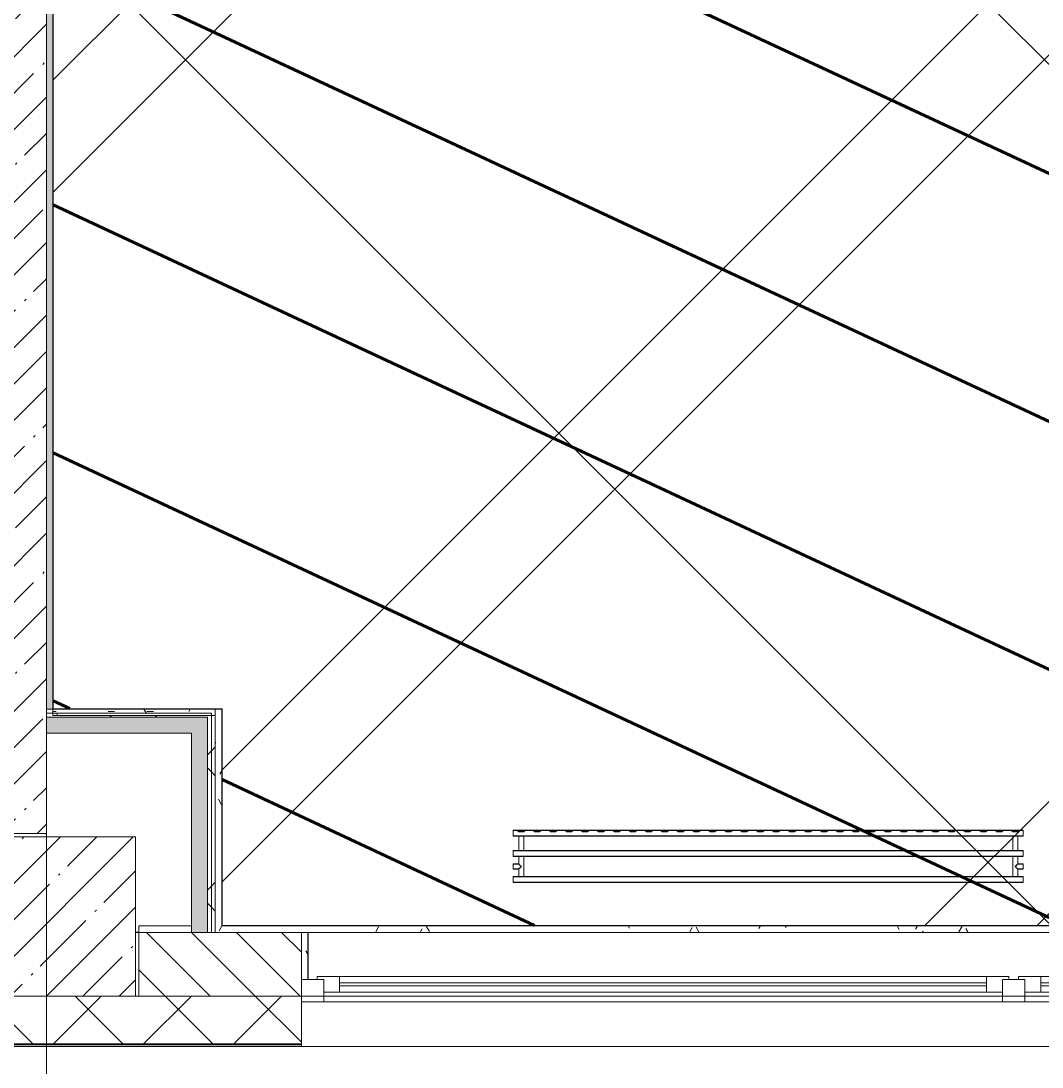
# Model space of a CAD drawing. Header units: millimetres. Extents: x -164500 to 426394, y -23753 to 102118.
# Drawn here: x 187452 to 190656, y -324 to 2958 of the extents above; entities that cross this region are included whole.
import ezdxf

# ---------------------------------------------------------------- set-up
doc = ezdxf.new("R2010")
doc.units = ezdxf.units.MM
for name, color, linetype, lineweight in [('0) шлифовка', 5, 'Continuous', 60), ('5.3) Л-7 Линолеум 4 вып', 230, 'Continuous', 30), ('A-FLOR', 7, 'Continuous', 9), ('A-GLAZ', 7, 'Continuous', 9), ('A-GLAZ-1', 7, 'Continuous', 5), ('A-WALL', 7, 'Continuous', 5), ('I-WALL', 7, 'Continuous', 5), ('S-COLS', 7, 'Continuous', 9), ('S-COLS-1', 7, 'Continuous', 5), ('Оси', 7, 'Continuous', 9)]:
    doc.layers.add(name, color=color, linetype=linetype, lineweight=lineweight)
for name, color, linetype in [('2) защита вин плитк', 6, 'Continuous'), ('3.1) Наливной пол', 3, 'Continuous'), ('3.2.3) Нал-ой пол 4 вып', 3, 'Continuous')]:
    doc.layers.add(name, color=color, linetype=linetype)
for name, color, linetype, lineweight, true_color in [('A-WALL-1', 9, 'Continuous', 5, 0x808080), ('A-WALL-FNSH-1', 9, 'Continuous', 5, 0x808080), ('M-EQPM-1', 7, 'Continuous', 9, 0xb2b2b2)]:
    doc.layers.add(name, color=color, linetype=linetype, lineweight=lineweight, true_color=true_color)
pattern_1 = [(0, (148772.123, -0.94), (243.84, 60.96), [20.117, -162.763, 20.117, -162.763, -975.36]), (0, (148772.123, -0.94), (243.84, 60.96), [-365.76, 20.117, -345.643, 20.117, -162.763, -426.72]), (0, (148772.123, -0.94), (243.84, 60.96), [-914.4, 20.117, -101.803, 20.117, -284.683]), (120, (148863.563, 29.54), (-174.71291, 180.691634), [20.117, -162.763, 20.117, -162.763, -975.36]), (120, (148863.563, 29.54), (-174.71291, 180.691634), [-365.76, 20.117, -345.643, 20.117, -162.763, -426.72]), (120, (148863.563, 29.54), (-174.71291, 180.691634), [-914.4, 20.117, -101.803, 20.117, -284.683]), (240, (148894.043, 151.46), (-69.12709, -241.651634), [20.117, -162.763, 20.117, -162.763, -975.36]), (240, (148894.043, 151.46), (-69.12709, -241.651634), [-365.76, 20.117, -345.643, 20.117, -162.763, -426.72]), (240, (148894.043, 151.46), (-69.12709, -241.651634), [-914.4, 20.117, -101.803, 20.117, -284.683])]
pattern_2 = [(45, (148772.12, -0.94), (-212.132, 212.132), []), (135, (148772.12, -0.94), (-212.132, -212.132), [])]
pattern_3 = [(45, (148903.1, 14959), (-1347.04, 1347.04), [])]

# ---------------------------------------------------------------- blocks, each defined once
blk = doc.blocks.new('radiator_prado_classic_z_tip_30_po exemplyaru - Classic Z Тип 30-500-V458-Объем проектирования 2 этажа')
at = {"layer": 'M-EQPM-1'}
for p, q in [((0, 228), (0, 210)), ((1600, 228), (0, 228)), ((0, 210), (0, 228)), ((0, 228), (12.5, 228)), ((0, 210), (1600, 210)), ((17.8, 210), (0, 210)), ((12.5, 228), (37.5, 228)), ((37.5, 228), (12.5, 228)), ((12.5, 228), (37.5, 228)), ((12.5, 228), (17.5, 223)), ((12.5, 228), (17.5, 223)), ((32.5, 223), (17.5, 223)), ((17.5, 223), (32.5, 223)), ((17.5, 210), (17.5, 164)), ((17.5, 210), (17.5, 164)), ((17.8, 210), (17.5, 210)), ((17.5, 210), (17.8, 210)), ((17.8, 210), (17.5, 210)), ((17.5, 210), (26.9, 210)), ((18.5, 210), (17.8, 210)), ((17.8, 210), (32.2, 210)), ((32.2, 210), (17.8, 210)), ((19.7, 210), (18.5, 210)), ((21.2, 210), (19.7, 210)), ((23.1, 210), (21.2, 210)), ((25, 210), (23.1, 210)), ((26.9, 210), (25, 210)), ((28.7, 210), (26.9, 210)), ((26.9, 210), (32.5, 210)), ((30.3, 210), (28.7, 210)), ((31.5, 210), (30.3, 210)), ((32.2, 210), (31.5, 210)), ((32.5, 210), (32.2, 210)), ((32.2, 210), (32.5, 210)), ((32.5, 210), (32.2, 210)), ((1567.8, 210), (32.2, 210)), ((32.5, 223), (37.5, 228)), ((37.5, 228), (32.5, 223)), ((32.5, 164), (32.5, 210)), ((32.5, 164), (32.5, 210)), ((37.5, 228), (62.5, 228)), ((62.5, 228), (87.5, 228)), ((87.5, 228), (62.5, 228)), ((62.5, 228), (87.5, 228)), ((62.5, 228), (67.5, 223)), ((62.5, 228), (67.5, 223)), ((82.5, 223), (67.5, 223)), ((67.5, 223), (82.5, 223)), ((82.5, 223), (87.5, 228)), ((87.5, 228), (82.5, 223)), ((87.5, 228), (112.5, 228)), ((112.5, 228), (137.5, 228)), ((137.5, 228), (112.5, 228)), ((112.5, 228), (137.5, 228)), ((112.5, 228), (117.5, 223)), ((112.5, 228), (117.5, 223)), ((132.5, 223), (117.5, 223)), ((117.5, 223), (132.5, 223)), ((132.5, 223), (137.5, 228)), ((137.5, 228), (132.5, 223)), ((137.5, 228), (162.5, 228)), ((162.5, 228), (187.5, 228)), ((187.5, 228), (162.5, 228)), ((162.5, 228), (187.5, 228)), ((162.5, 228), (167.5, 223)), ((162.5, 228), (167.5, 223)), ((182.5, 223), (167.5, 223)), ((167.5, 223), (182.5, 223)), ((182.5, 223), (187.5, 228)), ((187.5, 228), (182.5, 223)), ((187.5, 228), (212.5, 228)), ((212.5, 228), (237.5, 228)), ((237.5, 228), (212.5, 228)), ((212.5, 228), (237.5, 228)), ((212.5, 228), (217.5, 223)), ((212.5, 228), (217.5, 223)), ((232.5, 223), (217.5, 223)), ((217.5, 223), (232.5, 223)), ((232.5, 223), (237.5, 228)), ((237.5, 228), (232.5, 223)), ((237.5, 228), (262.5, 228)), ((262.5, 228), (287.5, 228)), ((287.5, 228), (262.5, 228)), ((262.5, 228), (287.5, 228)), ((262.5, 228), (267.5, 223)), ((262.5, 228), (267.5, 223)), ((282.5, 223), (267.5, 223)), ((267.5, 223), (282.5, 223)), ((282.5, 223), (287.5, 228)), ((287.5, 228), (282.5, 223)), ((287.5, 228), (312.5, 228)), ((312.5, 228), (337.5, 228)), ((337.5, 228), (312.5, 228)), ((312.5, 228), (337.5, 228)), ((312.5, 228), (317.5, 223)), ((312.5, 228), (317.5, 223)), ((332.5, 223), (317.5, 223)), ((317.5, 223), (332.5, 223)), ((332.5, 223), (337.5, 228)), ((337.5, 228), (332.5, 223)), ((337.5, 228), (360.2, 228)), ((362.5, 228), (387.5, 228)), ((387.5, 228), (362.5, 228)), ((362.5, 228), (387.5, 228)), ((362.5, 228), (367.5, 223)), ((362.5, 228), (367.5, 223)), ((382.5, 223), (367.5, 223)), ((367.5, 223), (382.5, 223)), ((382.5, 223), (387.5, 228)), ((387.5, 228), (382.5, 223)), ((387.5, 228), (412.5, 228)), ((412.5, 228), (437.5, 228)), ((437.5, 228), (412.5, 228)), ((412.5, 228), (437.5, 228)), ((412.5, 228), (417.5, 223)), ((412.5, 228), (417.5, 223)), ((432.5, 223), (417.5, 223)), ((417.5, 223), (432.5, 223)), ((432.5, 223), (437.5, 228)), ((437.5, 228), (432.5, 223)), ((437.5, 228), (462.5, 228)), ((462.5, 228), (487.5, 228)), ((487.5, 228), (462.5, 228)), ((462.5, 228), (487.5, 228)), ((462.5, 228), (467.5, 223)), ((462.5, 228), (467.5, 223)), ((482.5, 223), (467.5, 223)), ((467.5, 223), (482.5, 223)), ((482.5, 223), (487.5, 228)), ((487.5, 228), (482.5, 223)), ((487.5, 228), (512.5, 228)), ((512.5, 228), (537.5, 228)), ((537.5, 228), (512.5, 228)), ((512.5, 228), (537.5, 228)), ((512.5, 228), (517.5, 223)), ((512.5, 228), (517.5, 223)), ((532.5, 223), (517.5, 223)), ((517.5, 223), (532.5, 223)), ((532.5, 223), (537.5, 228)), ((537.5, 228), (532.5, 223)), ((537.5, 228), (562.5, 228)), ((562.5, 228), (587.5, 228)), ((587.5, 228), (562.5, 228)), ((562.5, 228), (587.5, 228)), ((562.5, 228), (567.5, 223)), ((562.5, 228), (567.5, 223)), ((582.5, 223), (567.5, 223)), ((567.5, 223), (582.5, 223)), ((582.5, 223), (587.5, 228)), ((587.5, 228), (582.5, 223)), ((587.5, 228), (612.5, 228)), ((612.5, 228), (637.5, 228)), ((637.5, 228), (612.5, 228)), ((612.5, 228), (637.5, 228)), ((612.5, 228), (617.5, 223)), ((612.5, 228), (617.5, 223)), ((632.5, 223), (617.5, 223)), ((617.5, 223), (632.5, 223)), ((632.5, 223), (637.5, 228)), ((637.5, 228), (632.5, 223)), ((637.5, 228), (662.5, 228)), ((662.5, 228), (687.5, 228)), ((687.5, 228), (662.5, 228)), ((662.5, 228), (687.5, 228)), ((662.5, 228), (667.5, 223)), ((662.5, 228), (667.5, 223)), ((682.5, 223), (667.5, 223)), ((667.5, 223), (682.5, 223)), ((682.5, 223), (687.5, 228)), ((687.5, 228), (682.5, 223)), ((687.5, 228), (712.5, 228)), ((712.5, 228), (737.5, 228)), ((737.5, 228), (712.5, 228)), ((712.5, 228), (737.5, 228)), ((712.5, 228), (717.5, 223)), ((712.5, 228), (717.5, 223)), ((732.5, 223), (717.5, 223)), ((717.5, 223), (732.5, 223)), ((732.5, 223), (737.5, 228)), ((737.5, 228), (732.5, 223)), ((737.5, 228), (762.5, 228)), ((762.5, 228), (787.5, 228)), ((787.5, 228), (762.5, 228)), ((762.5, 228), (787.5, 228)), ((762.5, 228), (767.5, 223)), ((762.5, 228), (767.5, 223)), ((782.5, 223), (767.5, 223)), ((767.5, 223), (782.5, 223)), ((782.5, 223), (787.5, 228)), ((787.5, 228), (782.5, 223)), ((787.5, 228), (812.5, 228)), ((812.5, 228), (837.5, 228)), ((837.5, 228), (812.5, 228)), ((812.5, 228), (837.5, 228)), ((812.5, 228), (817.5, 223)), ((812.5, 228), (817.5, 223)), ((832.5, 223), (817.5, 223)), ((817.5, 223), (832.5, 223)), ((832.5, 223), (837.5, 228)), ((837.5, 228), (832.5, 223)), ((837.5, 228), (862.5, 228)), ((862.5, 228), (887.5, 228)), ((887.5, 228), (862.5, 228)), ((862.5, 228), (887.5, 228)), ((862.5, 228), (867.5, 223)), ((862.5, 228), (867.5, 223)), ((882.5, 223), (867.5, 223)), ((867.5, 223), (882.5, 223)), ((882.5, 223), (887.5, 228)), ((887.5, 228), (882.5, 223)), ((887.5, 228), (912.5, 228)), ((912.5, 228), (937.5, 228)), ((937.5, 228), (912.5, 228)), ((912.5, 228), (937.5, 228)), ((912.5, 228), (917.5, 223)), ((912.5, 228), (917.5, 223)), ((932.5, 223), (917.5, 223)), ((917.5, 223), (932.5, 223)), ((932.5, 223), (937.5, 228)), ((937.5, 228), (932.5, 223)), ((937.5, 228), (962.5, 228)), ((962.5, 228), (987.5, 228)), ((987.5, 228), (962.5, 228)), ((962.5, 228), (987.5, 228)), ((962.5, 228), (967.5, 223)), ((962.5, 228), (967.5, 223)), ((982.5, 223), (967.5, 223)), ((967.5, 223), (982.5, 223)), ((982.5, 223), (987.5, 228)), ((987.5, 228), (982.5, 223)), ((987.5, 228), (1012.5, 228)), ((1012.5, 228), (1037.5, 228)), ((1037.5, 228), (1012.5, 228)), ((1012.5, 228), (1037.5, 228)), ((1012.5, 228), (1017.5, 223)), ((1012.5, 228), (1017.5, 223)), ((1032.5, 223), (1017.5, 223)), ((1017.5, 223), (1032.5, 223)), ((1032.5, 223), (1037.5, 228)), ((1037.5, 228), (1032.5, 223)), ((1037.5, 228), (1062.5, 228)), ((1062.5, 228), (1087.5, 228)), ((1087.5, 228), (1062.5, 228)), ((1062.5, 228), (1087.5, 228)), ((1062.5, 228), (1067.5, 223)), ((1062.5, 228), (1067.5, 223)), ((1082.5, 223), (1067.5, 223)), ((1067.5, 223), (1082.5, 223)), ((1082.5, 223), (1087.5, 228)), ((1087.5, 228), (1082.5, 223)), ((1087.5, 228), (1112.5, 228)), ((1112.5, 228), (1137.5, 228)), ((1137.5, 228), (1112.5, 228)), ((1112.5, 228), (1137.5, 228)), ((1112.5, 228), (1117.5, 223)), ((1112.5, 228), (1117.5, 223)), ((1132.5, 223), (1117.5, 223)), ((1117.5, 223), (1132.5, 223)), ((1132.5, 223), (1137.5, 228)), ((1137.5, 228), (1132.5, 223)), ((1137.5, 228), (1162.5, 228)), ((1162.5, 228), (1187.5, 228)), ((1187.5, 228), (1162.5, 228)), ((1162.5, 228), (1187.5, 228)), ((1162.5, 228), (1167.5, 223)), ((1162.5, 228), (1167.5, 223)), ((1182.5, 223), (1167.5, 223)), ((1167.5, 223), (1182.5, 223)), ((1182.5, 223), (1187.5, 228)), ((1187.5, 228), (1182.5, 223)), ((1187.5, 228), (1212.5, 228)), ((1212.5, 228), (1237.5, 228)), ((1237.5, 228), (1212.5, 228)), ((1212.5, 228), (1237.5, 228)), ((1212.5, 228), (1217.5, 223)), ((1212.5, 228), (1217.5, 223)), ((1232.5, 223), (1217.5, 223)), ((1217.5, 223), (1232.5, 223)), ((1232.5, 223), (1237.5, 228)), ((1237.5, 228), (1232.5, 223)), ((1237.5, 228), (1262.5, 228)), ((1262.5, 228), (1287.5, 228)), ((1287.5, 228), (1262.5, 228)), ((1262.5, 228), (1287.5, 228)), ((1262.5, 228), (1267.5, 223)), ((1262.5, 228), (1267.5, 223)), ((1282.5, 223), (1267.5, 223)), ((1267.5, 223), (1282.5, 223)), ((1282.5, 223), (1287.5, 228)), ((1287.5, 228), (1282.5, 223)), ((1287.5, 228), (1312.5, 228)), ((1312.5, 228), (1337.5, 228)), ((1337.5, 228), (1312.5, 228)), ((1312.5, 228), (1337.5, 228)), ((1312.5, 228), (1317.5, 223)), ((1312.5, 228), (1317.5, 223)), ((1332.5, 223), (1317.5, 223)), ((1317.5, 223), (1332.5, 223)), ((1332.5, 223), (1337.5, 228)), ((1337.5, 228), (1332.5, 223)), ((1337.5, 228), (1362.5, 228)), ((1362.5, 228), (1387.5, 228)), ((1387.5, 228), (1362.5, 228)), ((1362.5, 228), (1387.5, 228)), ((1362.5, 228), (1367.5, 223)), ((1362.5, 228), (1367.5, 223)), ((1382.5, 223), (1367.5, 223)), ((1367.5, 223), (1382.5, 223)), ((1382.5, 223), (1387.5, 228)), ((1387.5, 228), (1382.5, 223)), ((1387.5, 228), (1412.5, 228)), ((1412.5, 228), (1437.5, 228)), ((1437.5, 228), (1412.5, 228)), ((1412.5, 228), (1437.5, 228)), ((1412.5, 228), (1417.5, 223)), ((1412.5, 228), (1417.5, 223)), ((1432.5, 223), (1417.5, 223)), ((1417.5, 223), (1432.5, 223)), ((1432.5, 223), (1437.5, 228)), ((1437.5, 228), (1432.5, 223)), ((1437.5, 228), (1462.5, 228)), ((1462.5, 228), (1487.5, 228)), ((1487.5, 228), (1462.5, 228)), ((1462.5, 228), (1487.5, 228)), ((1462.5, 228), (1467.5, 223)), ((1462.5, 228), (1467.5, 223)), ((1482.5, 223), (1467.5, 223)), ((1467.5, 223), (1482.5, 223)), ((1482.5, 223), (1487.5, 228)), ((1487.5, 228), (1482.5, 223)), ((1487.5, 228), (1512.5, 228)), ((1512.5, 228), (1537.5, 228)), ((1537.5, 228), (1512.5, 228)), ((1512.5, 228), (1537.5, 228)), ((1512.5, 228), (1517.5, 223)), ((1512.5, 228), (1517.5, 223)), ((1532.5, 223), (1517.5, 223)), ((1517.5, 223), (1532.5, 223)), ((1532.5, 223), (1537.5, 228)), ((1537.5, 228), (1532.5, 223)), ((1537.5, 228), (1562.5, 228)), ((1562.5, 228), (1587.5, 228)), ((1587.5, 228), (1562.5, 228)), ((1562.5, 228), (1587.5, 228)), ((1562.5, 228), (1567.5, 223)), ((1562.5, 228), (1567.5, 223)), ((1582.5, 223), (1567.5, 223)), ((1567.5, 223), (1582.5, 223)), ((1567.5, 210), (1567.5, 164)), ((1567.5, 210), (1567.5, 164)), ((1567.8, 210), (1567.5, 210)), ((1567.5, 210), (1576.9, 210)), ((1567.8, 210), (1567.5, 210)), ((1567.5, 210), (1567.8, 210)), ((1582.2, 210), (1567.8, 210)), ((1582.2, 210), (1567.8, 210)), ((1567.8, 210), (1582.2, 210)), ((1576.9, 210), (1578.7, 210)), ((1578.7, 210), (1580.3, 210)), ((1580.3, 210), (1581.5, 210)), ((1581.5, 210), (1582.2, 210)), ((1582.5, 210), (1582.2, 210)), ((1582.2, 210), (1582.5, 210)), ((1582.5, 210), (1582.2, 210)), ((1582.2, 210), (1582.5, 210)), ((1600, 210), (1582.2, 210)), ((1582.5, 223), (1587.5, 228)), ((1587.5, 228), (1582.5, 223)), ((1582.5, 164), (1582.5, 210)), ((1582.5, 164), (1582.5, 210)), ((1587.5, 228), (1600, 228)), ((1600, 210), (1600, 228)), ((1600, 228), (1600, 210)), ((1600, 164), (0, 164)), ((0, 164), (0, 146)), ((0, 146), (0, 164)), ((0, 164), (17.8, 164)), ((0, 146), (1600, 146)), ((18.5, 146), (0, 146)), ((17.8, 164), (17.5, 164)), ((17.5, 164), (17.8, 164)), ((17.8, 164), (17.5, 164)), ((17.5, 164), (23.1, 164)), ((17.5, 146), (17.5, 121.5)), ((17.5, 146), (17.5, 121.5)), ((17.5, 146), (18.5, 146)), ((18.5, 146), (17.5, 146)), ((17.5, 146), (18.5, 146)), ((17.8, 146), (17.5, 146)), ((32.2, 164), (17.8, 164)), ((17.8, 164), (32.2, 164)), ((32.2, 164), (17.8, 164)), ((32.2, 146), (17.8, 146)), ((18.5, 146), (32.2, 146)), ((32.2, 146), (18.5, 146)), ((18.5, 146), (32.2, 146)), ((23.1, 164), (32.5, 164)), ((32.5, 164), (32.2, 164)), ((32.2, 164), (32.5, 164)), ((32.5, 164), (32.2, 164)), ((32.2, 164), (1567.8, 164)), ((32.2, 146), (32.5, 146)), ((32.5, 146), (32.2, 146)), ((32.2, 146), (32.5, 146)), ((32.5, 146), (32.2, 146)), ((1567.8, 146), (32.2, 146)), ((32.5, 82), (32.5, 146)), ((32.5, 82), (32.5, 146)), ((1567.8, 164), (1567.5, 164)), ((1567.5, 164), (1578.7, 164)), ((1567.8, 164), (1567.5, 164)), ((1567.5, 164), (1567.8, 164)), ((1567.5, 146), (1567.5, 82)), ((1567.5, 146), (1567.5, 82)), ((1567.5, 146), (1567.8, 146)), ((1569.7, 146), (1567.5, 146)), ((1567.5, 146), (1567.8, 146)), ((1567.8, 146), (1567.5, 146)), ((1582.2, 164), (1567.8, 164)), ((1580.3, 164), (1567.8, 164)), ((1567.8, 164), (1582.2, 164)), ((1567.8, 146), (1581.5, 146)), ((1567.8, 146), (1569.7, 146)), ((1581.5, 146), (1567.8, 146)), ((1582.2, 146), (1569.7, 146)), ((1569.7, 146), (1571.2, 146)), ((1571.2, 146), (1575, 146)), ((1575, 146), (1576.9, 146)), ((1576.9, 146), (1578.7, 146)), ((1578.7, 164), (1582.5, 164)), ((1578.7, 146), (1580.3, 146)), ((1581.5, 164), (1580.3, 164)), ((1580.3, 146), (1581.5, 146)), ((1582.2, 164), (1581.5, 164)), ((1581.5, 146), (1582.2, 146)), ((1581.5, 146), (1582.2, 146)), ((1582.5, 146), (1581.5, 146)), ((1600, 146), (1581.5, 146)), ((1582.5, 164), (1582.2, 164)), ((1582.5, 164), (1582.2, 164)), ((1582.2, 164), (1582.5, 164)), ((1582.2, 164), (1600, 164)), ((1582.2, 146), (1582.5, 146)), ((1582.5, 146), (1582.2, 146)), ((1582.2, 146), (1582.5, 146)), ((1582.5, 121.5), (1582.5, 146)), ((1582.5, 121.5), (1582.5, 146)), ((1600, 146), (1600, 164)), ((1600, 164), (1600, 146)), ((17.5, 121.5), (0, 121.5)), ((17.5, 121.5), (0, 121.5)), ((0, 121.5), (0, 120.5)), ((0, 106.5), (0, 121.5)), ((0, 120.5), (0, 119.3)), ((0, 120.5), (0, 119.3)), ((0, 114), (0, 120.5)), ((0, 120.5), (0, 120.5)), ((0, 119.3), (0, 107.5)), ((0, 119.3), (0, 117.8)), ((0, 117.8), (0, 114)), ((0, 114), (0, 110.3)), ((0, 107.5), (0, 114)), ((0, 110.3), (0, 108.7)), ((0, 108.7), (0, 107.5)), ((0, 107.5), (0, 106.5)), ((0, 107.5), (0, 107.5)), ((0, 106.5), (17.5, 106.5)), ((0, 106.5), (17.5, 106.5)), ((17.5, 106.5), (17.5, 82)), ((17.5, 106.5), (17.5, 82)), ((1600, 121.5), (1582.5, 121.5)), ((1600, 121.5), (1582.5, 121.5)), ((1582.5, 82), (1582.5, 106.5)), ((1582.5, 106.5), (1600, 106.5)), ((1582.5, 82), (1582.5, 106.5)), ((1582.5, 106.5), (1600, 106.5)), ((1600, 121.5), (1600, 106.5)), ((1600, 120.5), (1600, 121.5)), ((1600, 121.5), (1600, 120.5)), ((1600, 120.5), (1600, 121.5)), ((1600, 115.9), (1600, 120.5)), ((1600, 120.5), (1600, 107.5)), ((1600, 107.5), (1600, 120.5)), ((1600, 107.5), (1600, 115.9)), ((1600, 106.5), (1600, 107.5)), ((1600, 107.5), (1600, 106.5)), ((1600, 106.5), (1600, 107.5)), ((1600, 82), (0, 82)), ((0, 82), (0, 64)), ((0, 64), (0, 82)), ((0, 82), (18.5, 82)), ((18.5, 82), (17.5, 82)), ((17.5, 82), (18.5, 82)), ((18.5, 82), (17.5, 82)), ((17.5, 82), (19.7, 82)), ((32.2, 82), (18.5, 82)), ((18.5, 82), (32.2, 82)), ((32.2, 82), (18.5, 82)), ((19.7, 82), (32.5, 82)), ((32.5, 82), (32.2, 82)), ((32.2, 82), (32.5, 82)), ((32.5, 82), (32.2, 82)), ((32.2, 82), (1567.8, 82)), ((1567.8, 82), (1567.5, 82)), ((1567.5, 82), (1576.9, 82)), ((1567.8, 82), (1567.5, 82)), ((1567.5, 82), (1567.8, 82)), ((1581.5, 82), (1567.8, 82)), ((1568.5, 82), (1567.8, 82)), ((1567.8, 82), (1581.5, 82)), ((1580.3, 82), (1568.5, 82)), ((1576.9, 82), (1580.3, 82)), ((1580.3, 82), (1582.2, 82)), ((1581.5, 82), (1580.3, 82)), ((1582.2, 82), (1581.5, 82)), ((1582.5, 82), (1581.5, 82)), ((1581.5, 82), (1582.5, 82)), ((1581.5, 82), (1600, 82)), ((1582.5, 82), (1582.2, 82)), ((1582.2, 82), (1582.5, 82)), ((1600, 64), (1600, 82)), ((1600, 82), (1600, 64)), ((1600, 64), (0, 64)), ((0, 64), (1600, 64))]:
    blk.add_line(p, q, dxfattribs=at)
for points, knots in [([(18.5, 120.5), (18.4, 120.6), (18.3, 120.7), (18.1, 120.9), (17.9, 121.1), (17.8, 121.2), (17.7, 121.3), (17.5, 121.5), (17.5, 121.5), (17.5, 121.5)], [0.7142857, 0.7142857, 0.7142857, 0.7142857, 0.75, 0.7857143, 0.8214286, 0.8571429, 0.8928571, 0.9285714, 1, 1, 1, 1]), ([(17.5, 121.5), (17.5, 121.5), (17.5, 121.5), (17.7, 121.3), (17.8, 121.2), (17.9, 121.1), (18.1, 120.9), (18.3, 120.7), (18.4, 120.6), (18.5, 120.5)], [0, 0, 0, 0, 0.0714286, 0.1071429, 0.1428571, 0.1785714, 0.2142857, 0.25, 0.2857143, 0.2857143, 0.2857143, 0.2857143]), ([(17.5, 121.5), (17.5, 121.5), (17.5, 121.5), (17.7, 121.3), (17.8, 121.2), (17.9, 121.1), (18.1, 120.9), (18.3, 120.7), (18.4, 120.6), (18.5, 120.5)], [0, 0, 0, 0, 0.0714286, 0.1071429, 0.1428571, 0.1785714, 0.2142857, 0.25, 0.2857143, 0.2857143, 0.2857143, 0.2857143]), ([(25, 114), (24.5, 114.5), (23.6, 115.4), (22.4, 116.6), (21.6, 117.4), (21.1, 117.9), (20.8, 118.2), (20.5, 118.5), (20.2, 118.8), (19.8, 119.1), (19.6, 119.4), (19.3, 119.7), (19, 120), (18.7, 120.3), (18.5, 120.5), (18.3, 120.7), (18.1, 120.9), (17.9, 121.1), (17.8, 121.2), (17.7, 121.3), (17.5, 121.5), (17.5, 121.5), (17.5, 121.5)], [0, 0, 0, 0, 0.142857, 0.285714, 0.357143, 0.392857, 0.428571, 0.464286, 0.5, 0.535714, 0.571429, 0.607143, 0.642857, 0.678571, 0.714286, 0.75, 0.785714, 0.821429, 0.857143, 0.892857, 0.928571, 1, 1, 1, 1]), ([(17.5, 106.5), (17.5, 106.5), (17.5, 106.5), (17.7, 106.7), (17.8, 106.8), (17.9, 106.9), (18.1, 107.1), (18.3, 107.3), (18.5, 107.5), (18.7, 107.7), (19, 108), (19.3, 108.3), (19.6, 108.6), (19.8, 108.9), (20.3, 109.3), (20.7, 109.7), (21.1, 110.1), (21.6, 110.6), (22.4, 111.4), (23.6, 112.6), (24.5, 113.5), (25, 114)], [0, 0, 0, 0, 0.071429, 0.107143, 0.142857, 0.178571, 0.214286, 0.25, 0.285714, 0.321429, 0.357143, 0.392857, 0.428571, 0.464286, 0.5, 0.571429, 0.607143, 0.642857, 0.714286, 0.857143, 1, 1, 1, 1]), ([(17.5, 106.5), (17.5, 106.5), (17.5, 106.5), (17.7, 106.7), (17.8, 106.8), (17.9, 106.9), (18.1, 107.1), (18.3, 107.3), (18.4, 107.4), (18.5, 107.5)], [0, 0, 0, 0, 0.0714286, 0.1071429, 0.1428571, 0.1785714, 0.2142857, 0.25, 0.2857143, 0.2857143, 0.2857143, 0.2857143]), ([(18.5, 107.5), (18.4, 107.4), (18.3, 107.3), (18.1, 107.1), (17.9, 106.9), (17.8, 106.8), (17.7, 106.7), (17.5, 106.5), (17.5, 106.5), (17.5, 106.5)], [0.7142857, 0.7142857, 0.7142857, 0.7142857, 0.75, 0.7857143, 0.8214286, 0.8571429, 0.8928571, 0.9285714, 1, 1, 1, 1]), ([(18.5, 107.5), (18.4, 107.4), (18.3, 107.3), (18.1, 107.1), (17.9, 106.9), (17.8, 106.8), (17.7, 106.7), (17.5, 106.5), (17.5, 106.5), (17.5, 106.5)], [0.7142857, 0.7142857, 0.7142857, 0.7142857, 0.75, 0.7857143, 0.8214286, 0.8571429, 0.8928571, 0.9285714, 1, 1, 1, 1]), ([(22.1, 116.9), (21.9, 117.1), (21.6, 117.4), (21.1, 117.9), (20.8, 118.2), (20.5, 118.5), (20.2, 118.8), (19.9, 119.2), (19.7, 119.3), (19.6, 119.4)], [0.2857143, 0.2857143, 0.2857143, 0.2857143, 0.3571429, 0.3928571, 0.4285714, 0.4642857, 0.5, 0.5357143, 0.5714286, 0.5714286, 0.5714286, 0.5714286]), ([(19.6, 119.4), (19.7, 119.3), (19.9, 119.2), (20.3, 118.7), (20.7, 118.3), (21.1, 117.9), (21.6, 117.4), (21.9, 117.1), (22.1, 116.9)], [0.4285714, 0.4285714, 0.4285714, 0.4285714, 0.4642857, 0.5, 0.5714286, 0.6071429, 0.6428571, 0.7142857, 0.7142857, 0.7142857, 0.7142857]), ([(19.6, 119.4), (19.7, 119.3), (19.8, 119.1), (20.3, 118.7), (20.7, 118.3), (21.1, 117.9), (21.6, 117.4), (21.9, 117.1), (22.1, 116.9)], [0.4285714, 0.4285714, 0.4285714, 0.4285714, 0.4642857, 0.5, 0.5714286, 0.6071429, 0.6428571, 0.7142857, 0.7142857, 0.7142857, 0.7142857]), ([(22.1, 111.1), (21.9, 110.9), (21.6, 110.6), (21.1, 110.1), (20.8, 109.8), (20.5, 109.5), (20.2, 109.2), (19.9, 108.8), (19.7, 108.7), (19.6, 108.6)], [0.2857143, 0.2857143, 0.2857143, 0.2857143, 0.3571429, 0.3928571, 0.4285714, 0.4642857, 0.5, 0.5357143, 0.5714286, 0.5714286, 0.5714286, 0.5714286]), ([(22.1, 111.1), (21.9, 110.9), (21.6, 110.6), (21.1, 110.1), (20.8, 109.8), (20.5, 109.5), (20.2, 109.2), (19.8, 108.9), (19.7, 108.7), (19.6, 108.6)], [0.2857143, 0.2857143, 0.2857143, 0.2857143, 0.3571429, 0.3928571, 0.4285714, 0.4642857, 0.5, 0.5357143, 0.5714286, 0.5714286, 0.5714286, 0.5714286]), ([(19.6, 108.6), (19.7, 108.7), (19.9, 108.8), (20.3, 109.3), (20.6, 109.6), (20.8, 109.8)], [0.4285714, 0.4285714, 0.4285714, 0.4285714, 0.4642857, 0.5, 0.5714286, 0.5714286, 0.5714286, 0.5714286]), ([(20.8, 109.8), (20.9, 109.9), (21.1, 110.1), (21.6, 110.6), (21.9, 110.9), (22.1, 111.1)], [0.5714286, 0.5714286, 0.5714286, 0.5714286, 0.6071429, 0.6428571, 0.7142857, 0.7142857, 0.7142857, 0.7142857]), ([(1575, 114), (1575.5, 114.5), (1576.4, 115.4), (1577.6, 116.6), (1578.4, 117.4), (1578.9, 117.9), (1579.2, 118.2), (1579.5, 118.5), (1579.8, 118.8), (1580.1, 119.2), (1580.4, 119.4), (1580.7, 119.7), (1581, 120), (1581.3, 120.3), (1581.5, 120.5), (1581.7, 120.7), (1581.9, 120.9), (1582.1, 121.1), (1582.2, 121.2), (1582.3, 121.3), (1582.5, 121.5), (1582.5, 121.5), (1582.5, 121.5)], [0, 0, 0, 0, 0.142857, 0.285714, 0.357143, 0.392857, 0.428571, 0.464286, 0.5, 0.535714, 0.571429, 0.607143, 0.642857, 0.678571, 0.714286, 0.75, 0.785714, 0.821429, 0.857143, 0.892857, 0.928571, 1, 1, 1, 1]), ([(1582.5, 106.5), (1582.5, 106.5), (1582.5, 106.5), (1582.3, 106.7), (1582.2, 106.8), (1582.1, 106.9), (1581.9, 107.1), (1581.7, 107.3), (1581.5, 107.5), (1581.3, 107.7), (1581, 108), (1580.7, 108.3), (1580.4, 108.6), (1580.1, 108.8), (1579.7, 109.3), (1579.3, 109.7), (1578.9, 110.1), (1578.4, 110.6), (1577.6, 111.4), (1576.4, 112.6), (1575.5, 113.5), (1575, 114)], [0, 0, 0, 0, 0.071429, 0.107143, 0.142857, 0.178571, 0.214286, 0.25, 0.285714, 0.321429, 0.357143, 0.392857, 0.428571, 0.464286, 0.5, 0.571429, 0.607143, 0.642857, 0.714286, 0.857143, 1, 1, 1, 1]), ([(1580.4, 119.4), (1580.3, 119.3), (1580.1, 119.2), (1579.7, 118.7), (1579.3, 118.3), (1578.9, 117.9), (1578.4, 117.4), (1578.1, 117.1), (1577.9, 116.9)], [0.4285714, 0.4285714, 0.4285714, 0.4285714, 0.4642857, 0.5, 0.5714286, 0.6071429, 0.6428571, 0.7142857, 0.7142857, 0.7142857, 0.7142857]), ([(1580.4, 119.4), (1580.3, 119.3), (1580.1, 119.2), (1579.7, 118.7), (1579.3, 118.3), (1578.9, 117.9), (1578.4, 117.4), (1578.1, 117.1), (1577.9, 116.9)], [0.4285714, 0.4285714, 0.4285714, 0.4285714, 0.4642857, 0.5, 0.5714286, 0.6071429, 0.6428571, 0.7142857, 0.7142857, 0.7142857, 0.7142857]), ([(1577.9, 116.9), (1578.1, 117.1), (1578.4, 117.4), (1578.9, 117.9), (1579.2, 118.2), (1579.5, 118.5), (1579.8, 118.8), (1580.1, 119.2), (1580.3, 119.3), (1580.4, 119.4)], [0.2857143, 0.2857143, 0.2857143, 0.2857143, 0.3571429, 0.3928571, 0.4285714, 0.4642857, 0.5, 0.5357143, 0.5714286, 0.5714286, 0.5714286, 0.5714286]), ([(1577.9, 111.1), (1578.1, 110.9), (1578.4, 110.6), (1578.9, 110.1), (1579.2, 109.8), (1579.5, 109.5), (1579.8, 109.2), (1580.1, 108.8), (1580.3, 108.7), (1580.4, 108.6)], [0.2857143, 0.2857143, 0.2857143, 0.2857143, 0.3571429, 0.3928571, 0.4285714, 0.4642857, 0.5, 0.5357143, 0.5714286, 0.5714286, 0.5714286, 0.5714286]), ([(1577.9, 111.1), (1578.1, 110.9), (1578.4, 110.6), (1578.9, 110.1), (1579.2, 109.8), (1579.5, 109.5), (1579.8, 109.2), (1580.1, 108.8), (1580.3, 108.7), (1580.4, 108.6)], [0.2857143, 0.2857143, 0.2857143, 0.2857143, 0.3571429, 0.3928571, 0.4285714, 0.4642857, 0.5, 0.5357143, 0.5714286, 0.5714286, 0.5714286, 0.5714286]), ([(1580.4, 108.6), (1580.3, 108.7), (1580.1, 108.8), (1579.7, 109.3), (1579.3, 109.7), (1578.9, 110.1), (1578.4, 110.6), (1578.1, 110.9), (1577.9, 111.1)], [0.4285714, 0.4285714, 0.4285714, 0.4285714, 0.4642857, 0.5, 0.5714286, 0.6071429, 0.6428571, 0.7142857, 0.7142857, 0.7142857, 0.7142857]), ([(1582.5, 121.5), (1582.5, 121.5), (1582.5, 121.5), (1582.3, 121.3), (1582.2, 121.2), (1582.1, 121.1), (1581.9, 120.9), (1581.7, 120.7), (1581.6, 120.6), (1581.5, 120.5)], [0, 0, 0, 0, 0.0714286, 0.1071429, 0.1428571, 0.1785714, 0.2142857, 0.25, 0.2857143, 0.2857143, 0.2857143, 0.2857143]), ([(1582.5, 121.5), (1582.5, 121.5), (1582.5, 121.5), (1582.3, 121.3), (1582.2, 121.2), (1582.1, 121.1), (1581.9, 120.9), (1581.7, 120.7), (1581.6, 120.6), (1581.5, 120.5)], [0, 0, 0, 0, 0.0714286, 0.1071429, 0.1428571, 0.1785714, 0.2142857, 0.25, 0.2857143, 0.2857143, 0.2857143, 0.2857143]), ([(1581.5, 120.5), (1581.6, 120.6), (1581.7, 120.7), (1581.9, 120.9), (1582.1, 121.1), (1582.2, 121.2), (1582.3, 121.3), (1582.5, 121.5), (1582.5, 121.5), (1582.5, 121.5)], [0.7142857, 0.7142857, 0.7142857, 0.7142857, 0.75, 0.7857143, 0.8214286, 0.8571429, 0.8928571, 0.9285714, 1, 1, 1, 1]), ([(1581.5, 107.5), (1581.6, 107.4), (1581.7, 107.3), (1581.9, 107.1), (1582.1, 106.9), (1582.2, 106.8), (1582.3, 106.7), (1582.5, 106.5), (1582.5, 106.5), (1582.5, 106.5)], [0.7142857, 0.7142857, 0.7142857, 0.7142857, 0.75, 0.7857143, 0.8214286, 0.8571429, 0.8928571, 0.9285714, 1, 1, 1, 1]), ([(1581.5, 107.5), (1581.6, 107.4), (1581.7, 107.3), (1581.9, 107.1), (1582.1, 106.9), (1582.2, 106.8), (1582.3, 106.7), (1582.5, 106.5), (1582.5, 106.5), (1582.5, 106.5)], [0.7142857, 0.7142857, 0.7142857, 0.7142857, 0.75, 0.7857143, 0.8214286, 0.8571429, 0.8928571, 0.9285714, 1, 1, 1, 1]), ([(1582.5, 106.5), (1582.5, 106.5), (1582.5, 106.5), (1582.3, 106.7), (1582.2, 106.8), (1582.1, 106.9), (1581.9, 107.1), (1581.7, 107.3), (1581.6, 107.4), (1581.5, 107.5)], [0, 0, 0, 0, 0.0714286, 0.1071429, 0.1428571, 0.1785714, 0.2142857, 0.25, 0.2857143, 0.2857143, 0.2857143, 0.2857143])]:
    blk.add_open_spline(points, degree=3, knots=knots, dxfattribs=at)
for points in [[(19.6, 119.4), (19.5, 119.5), (19.3, 119.7), (19, 120), (18.7, 120.3), (18.6, 120.4), (18.5, 120.5)], [(18.5, 120.5), (18.6, 120.4), (18.7, 120.3), (19, 120), (19.3, 119.7), (19.5, 119.5), (19.6, 119.4)], [(18.5, 120.5), (18.6, 120.4), (18.7, 120.3), (19, 120), (19.3, 119.7), (19.5, 119.5), (19.6, 119.4)], [(18.5, 107.5), (18.6, 107.6), (18.7, 107.7), (19, 108), (19.3, 108.3), (19.5, 108.5), (19.6, 108.6)], [(19.6, 108.6), (19.5, 108.5), (19.3, 108.3), (19, 108), (18.7, 107.7), (18.6, 107.6), (18.5, 107.5)], [(19.6, 108.6), (19.5, 108.5), (19.3, 108.3), (19, 108), (18.7, 107.7), (18.6, 107.6), (18.5, 107.5)], [(25, 114), (24.5, 114.5), (23.6, 115.4), (22.6, 116.4), (22.1, 116.9)], [(22.1, 116.9), (22.6, 116.4), (23.1, 115.9), (23.6, 115.4)], [(22.1, 116.9), (22.6, 116.4), (23.1, 115.9), (23.6, 115.4)], [(22.1, 111.1), (22.6, 111.6), (23.6, 112.6), (24.5, 113.5), (25, 114)], [(25, 114), (24.5, 113.5), (23.6, 112.6), (22.6, 111.6), (22.1, 111.1)], [(23.6, 112.6), (23.1, 112.1), (22.6, 111.6), (22.1, 111.1)], [(23.6, 115.4), (24, 115), (24.5, 114.5), (25, 114)], [(23.6, 115.4), (24, 115), (24.5, 114.5), (25, 114)], [(25, 114), (24.5, 113.5), (24, 113), (23.6, 112.6)], [(1577.9, 116.9), (1577.4, 116.4), (1576.4, 115.4), (1575.5, 114.5), (1575, 114)], [(1577.9, 116.9), (1577.4, 116.4), (1576.4, 115.4), (1575.5, 114.5), (1575, 114)], [(1575, 114), (1575.5, 114.5), (1576.4, 115.4), (1577.4, 116.4), (1577.9, 116.9)], [(1575, 114), (1575.5, 113.5), (1576, 113), (1576.4, 112.6)], [(1575, 114), (1575.5, 113.5), (1576.4, 112.6), (1577.4, 111.6), (1577.9, 111.1)], [(1576.4, 112.6), (1576, 113), (1575.5, 113.5), (1575, 114)], [(1576.4, 112.6), (1576.9, 112.1), (1577.4, 111.6), (1577.9, 111.1)], [(1577.9, 111.1), (1577.4, 111.6), (1576.9, 112.1), (1576.4, 112.6)], [(1581.5, 120.5), (1581.4, 120.4), (1581.3, 120.3), (1581, 120), (1580.7, 119.7), (1580.5, 119.5), (1580.4, 119.4)], [(1581.5, 120.5), (1581.4, 120.4), (1581.3, 120.3), (1581, 120), (1580.7, 119.7), (1580.5, 119.5), (1580.4, 119.4)], [(1580.4, 119.4), (1580.5, 119.5), (1580.7, 119.7), (1581, 120), (1581.3, 120.3), (1581.4, 120.4), (1581.5, 120.5)], [(1580.4, 108.6), (1580.5, 108.5), (1580.7, 108.3), (1581, 108), (1581.3, 107.7), (1581.4, 107.6), (1581.5, 107.5)], [(1580.4, 108.6), (1580.5, 108.5), (1580.7, 108.3), (1581, 108), (1581.3, 107.7), (1581.4, 107.6), (1581.5, 107.5)], [(1581.5, 107.5), (1581.4, 107.6), (1581.3, 107.7), (1581, 108), (1580.7, 108.3), (1580.5, 108.5), (1580.4, 108.6)]]:
    blk.add_open_spline(points, degree=3, dxfattribs=at)
blk = doc.blocks.new('BSC_Колонна _Прямоугольная - 500х500-V285-Объем проектирования 2 этажа')
at = {"layer": 'S-COLS-1'}
h = blk.add_hatch(dxfattribs=at)
h.set_pattern_fill('FP_11', color=256, style=0, pattern_type=2)
h.set_pattern_definition([(45, (-38790, -150), (-114.04925, 114.04925), []), (45, (-38675.95, -150), (-114.04925, 114.04925), [201.613, -40.323, 6.706, -33.617])])
h.paths.add_polyline_path([(-250, -250), (250, -250), (250, 250), (-250, 250), (-250, -50)])
for p, q in [((250, 250), (-250, 250)), ((-250, 250), (-250, -250)), ((250, -250), (250, 250)), ((-250, -250), (250, -250))]:
    blk.add_line(p, q, dxfattribs=at)
blk = doc.blocks.new('120_Окно_СКБ_2Ст - 120_Окно_СКБ_2Ст 3100х2500 _мал_ створка слева-2_-22446420-Объем проектирования 2 этажа')
at = {"layer": 'A-GLAZ'}
for p, q in [((-1550, -127), (-1550, -57)), ((-1550, -57), (-1480, -57)), ((-1480, -57), (-1480, -127)), ((-720, -127), (-720, -57)), ((-720, -57), (-650, -57)), ((-650, -57), (-650, -127)), ((1480, -127), (1480, -57)), ((1480, -57), (1550, -57)), ((1550, -57), (1550, -127)), ((-720, -87), (-1480, -87)), ((-1480, -87), (-1480, -127)), ((-1430, -137), (-1430, -87)), ((-770, -137), (-770, -87)), ((-720, -127), (-720, -87)), ((1480, -87), (-650, -87)), ((-650, -87), (-650, -127)), ((-600, -137), (-600, -87)), ((1430, -137), (1430, -87)), ((1480, -127), (1480, -87)), ((-1480, -127), (-1550, -127)), ((-1480, -127), (-1500, -127)), ((-1500, -127), (-1500, -137)), ((-650, -127), (-720, -127)), ((-700, -127), (-720, -127)), ((-700, -137), (-700, -127)), ((-650, -127), (-670, -127)), ((-670, -127), (-670, -137)), ((1550, -127), (1480, -127)), ((1500, -127), (1480, -127)), ((1500, -137), (1500, -127)), ((-1500, -137), (-700, -137)), ((-700, -137), (-1500, -137)), ((-670, -137), (1500, -137)), ((1500, -137), (-670, -137))]:
    blk.add_line(p, q, dxfattribs=at)
at = {"layer": 'A-GLAZ-1'}
for p, q in [((1550, -57), (-1550, -57)), ((-1530, -127), (-1500, -127)), ((-1430, -107), (-770, -107)), ((-770, -117), (-1430, -117)), ((-700, -127), (-670, -127)), ((-600, -107), (1430, -107)), ((1430, -117), (-600, -117)), ((1500, -127), (1530, -127))]:
    blk.add_line(p, q, dxfattribs=at)

msp = doc.modelspace()

# ---------------------------------------------------------------- hatches: boundary and pattern name
at = {"layer": '0) шлифовка', "true_color": 0x2776bb}
h = msp.add_hatch(dxfattribs=at)
h.set_pattern_fill('ANSI31', color=152, scale=222, angle=110)
h.set_pattern_definition([(155, (148903.1, 14959), (-297.882, -638.811), [])])
h.paths.add_polyline_path([(191661.123, 7679), (190833.123, 7679), (187833.123, 7679), (187833.123, 7379), (187553.123, 7379), (187553.123, 801), (188083.123, 801), (188083.123, 121), (191661.123, 121), (191661.123, 471), (192483.123, 471), (192483.123, 121), (196161.123, 121), (196161.123, 7049), (195531.123, 7049), (195531.123, 7659), (194183.123, 7659), (194183.123, 7652), (192991.123, 7652), (192991.123, 7049.5), (192991.123, 7049), (191661.123, 7049)])
at = {"layer": '2) защита вин плитк'}
h = msp.add_hatch(dxfattribs=at)
h.set_pattern_fill('ANSI31', color=256, scale=600)
h.set_pattern_definition(pattern_3)
h.paths.add_polyline_path([(191661.123, 7679), (190833.123, 7679), (187833.123, 7679), (187833.123, 7379), (187553.123, 7379), (187553.123, 801), (188083.123, 801), (188083.123, 121), (191661.123, 121), (191661.123, 471), (192483.123, 471), (192483.123, 121), (196161.123, 121), (196161.123, 7049), (195531.123, 7049), (195531.123, 7659), (194183.123, 7659), (194183.123, 7652), (192991.123, 7652), (192991.123, 7049.5), (192991.123, 7049), (191661.123, 7049)])
at = {"layer": '3.1) Наливной пол'}
h = msp.add_hatch(dxfattribs=at)
h.set_pattern_fill('ANSI31', color=256, scale=600)
h.set_pattern_definition([(45, (148903.1, 28781), (-1347.04, 1347.04), [])])
h.paths.add_polyline_path([(191661.123, 7677.008), (190833.123, 7677.008), (187833.123, 7677.008), (187833.123, 7377.008), (187553.123, 7377.008), (187553.123, 799.008), (188083.123, 799.008), (188083.123, 119.008), (191661.123, 119.008), (191661.123, 469.008), (192483.123, 469.008), (192483.123, 119.008), (196161.123, 119.008), (196161.123, 7047.008), (195531.123, 7047.008), (195531.123, 7657.008), (194183.123, 7657.008), (194183.123, 7650.008), (192991.123, 7650.008), (192991.123, 7047.508), (192991.123, 7047.008), (191661.123, 7047.008)])
at = {"layer": '3.2.3) Нал-ой пол 4 вып'}
h = msp.add_hatch(dxfattribs=at)
h.set_pattern_fill('ANSI31', color=256, scale=600)
h.set_pattern_definition(pattern_3)
h.paths.add_polyline_path([(191661.123, 7679), (190833.123, 7679), (187833.123, 7679), (187833.123, 7379), (187553.123, 7379), (187553.123, 801), (188083.123, 801), (188083.123, 121), (191661.123, 121), (191661.123, 471), (192483.123, 471), (192483.123, 121), (196161.123, 121), (196161.123, 7049), (195531.123, 7049), (195531.123, 7659), (194183.123, 7659), (194183.123, 7652), (192991.123, 7652), (192991.123, 7049.5), (192991.123, 7049), (191661.123, 7049)])
at = {"layer": '5.3) Л-7 Линолеум 4 вып'}
h = msp.add_hatch(dxfattribs=at)
h.set_pattern_fill('ANSI37', color=256, scale=600)
h.set_pattern_definition([(45, (148903.1, 14959), (-1347.04, 1347.04), []), (135, (148903.1, 14959), (-1347.04, -1347.04), [])])
h.paths.add_polyline_path([(191661.123, 7679), (190833.123, 7679), (187833.123, 7679), (187833.123, 7379), (187553.123, 7379), (187553.123, 801), (188083.123, 801), (188083.123, 121), (191661.123, 121), (191661.123, 471), (192483.123, 471), (192483.123, 121), (196161.123, 121), (196161.123, 7049), (195531.123, 7049), (195531.123, 7659), (194183.123, 7659), (194183.123, 7652), (192991.123, 7652), (192991.123, 7049.5), (192991.123, 7049), (191661.123, 7049)])
at = {"layer": 'A-WALL'}
h = msp.add_hatch(dxfattribs=at)
h.set_pattern_fill('FP_2', color=256, style=0, pattern_type=2)
h.set_pattern_definition([(135, (148772.12, -0.94), (-70.71068, -70.71068), [])])
h.paths.add_polyline_path([(191662.123, -100.941), (191682.123, -100.941), (191682.123, 99.059), (191432.123, 99.059), (191432.123, -100.941), (191525.533, -100.941)])
h.paths.add_polyline_path([(187825.964, -100.941), (188332.123, -100.941), (188332.123, 99.059), (187822.123, 99.059), (187822.123, -100.941)])
h = msp.add_hatch(dxfattribs=at)
h.set_pattern_fill('FP_24', color=256, style=0, pattern_type=2)
h.set_pattern_definition([(45, (148772.12, -0.94), (-141.42136, 141.42136), []), (135, (148772.12, -0.94), (-141.42136, -141.42136), [])])
h.paths.add_polyline_path([(224252.123, -250.941), (224472.123, -250.941), (224472.123, -100.941), (220332.123, -100.941), (220332.123, -250.941), (224048.58, -250.941)])
h.paths.add_polyline_path([(216098.502, -250.941), (219432.123, -250.941), (219432.123, -100.941), (215832.123, -100.941), (215832.123, -250.941)])
h.paths.add_polyline_path([(214182.123, -250.941), (214932.123, -250.941), (214932.123, -100.941), (213932.123, -100.941), (213932.123, -250.941)])
h.paths.add_polyline_path([(210182.123, -250.941), (210832.123, -250.941), (210832.123, -100.941), (209682.123, -100.941), (209682.123, -250.941)])
h.paths.add_polyline_path([(207582.123, -250.941), (207582.123, -100.941), (206832.123, -100.941), (206832.123, -250.941), (207425.689, -250.941)])
h.paths.add_polyline_path([(205182.123, -250.941), (205932.123, -250.941), (205932.123, -100.941), (205182.123, -100.941), (205182.123, -118.941)])
h.paths.add_polyline_path([(200682.123, -250.941), (202082.123, -250.941), (202082.123, -100.941), (200682.123, -100.941)])
h.paths.add_polyline_path([(196584.673, -250.941), (197582.123, -250.941), (197582.123, -100.941), (196182.123, -100.941), (196182.123, -250.941)])
h.paths.add_polyline_path([(191682.123, -250.941), (192808.457, -250.941), (192808.457, -100.941), (191432.123, -100.941), (191432.123, -250.941), (191525.533, -250.941)])
h.paths.add_polyline_path([(194082.123, -250.941), (194082.123, -100.941), (193708.457, -100.941), (193708.457, -250.941)])
h.paths.add_polyline_path([(187262.123, -250.941), (188332.123, -250.941), (188332.123, -100.941), (186762.123, -100.941), (186762.123, -250.941), (187189.127, -250.941)])
h.paths.add_polyline_path([(181782.123, -250.941), (182642.123, -250.941), (182642.123, -100.941), (181782.123, -100.941), (181782.123, -118.941)])
h.paths.add_polyline_path([(183575.455, -250.941), (184662.123, -250.941), (184662.123, -100.941), (183542.123, -100.941), (183542.123, -250.941)])
h.paths.add_polyline_path([(178516.314, -250.941), (179682.123, -250.941), (179682.123, -100.941), (177981.867, -100.941), (177981.867, -250.941)])
h.paths.add_polyline_path([(171288.97, -250.941), (171482.123, -250.941), (171482.123, -100.941), (170382.123, -100.941), (170382.123, -250.941), (171282.123, -250.941)])
h.paths.add_polyline_path([(174902.642, -250.941), (175181.867, -250.941), (175181.867, -100.941), (173582.123, -100.941), (173582.123, -250.941), (174332.123, -250.941)])
h.paths.add_polyline_path([(165432.123, -250.941), (166032.123, -250.941), (166032.123, -100.941), (164882.123, -100.941), (164882.123, -250.941)])
h.paths.add_polyline_path([(167582.123, -250.941), (167582.123, -100.941), (166932.123, -100.941), (166932.123, -250.941), (166952.564, -250.941)])
h.paths.add_polyline_path([(160932.123, -250.941), (161782.123, -250.941), (161782.123, -100.941), (160432.123, -100.941), (160432.123, -250.941), (160447.955, -250.941)])
h.paths.add_polyline_path([(155388.814, -250.941), (157332.123, -250.941), (157332.123, -100.941), (153402.123, -100.941), (153402.123, -250.941), (154666.08, -250.941)])
h.paths.add_polyline_path([(148662.123, -250.941), (152502.123, -250.941), (152502.123, -100.941), (148512.123, -100.941), (148512.123, -250.941)])
at = {"layer": 'I-WALL'}
h = msp.add_hatch(dxfattribs=at)
h.set_pattern_fill('FP_1', color=256, style=0, pattern_type=2)
h.set_pattern_definition([(45, (148772.12, -0.94), (-114.04925, 114.04925), []), (45, (148886.17, -0.94), (-114.04925, 114.04925), [201.612, -40.322, 6.706, -33.617])])
h.paths.add_polyline_path([(187492.666, 409.059), (187532.123, 409.059), (187532.123, 7399.059), (187312.123, 7399.059), (187312.123, 409.059), (187491.839, 409.059)])
h = msp.add_hatch(dxfattribs=at)
h.set_pattern_fill('FP_191', color=256, style=0, pattern_type=2)
h.set_pattern_definition(pattern_1)
h.paths.add_polyline_path([(187532.123, 799.059), (187552.123, 799.059), (187552.123, 7378.059), (187532.123, 7379.059), (187532.123, 1618.856)])
h = msp.add_hatch(dxfattribs=at)
h.set_pattern_fill('FP_191', color=256, style=0, pattern_type=2)
h.set_pattern_definition(pattern_1)
h.paths.add_polyline_path([(187987.123, 779.059), (188062.123, 779.059), (188062.123, 799.059), (187553.123, 799.059), (187552.123, 779.059), (187962.176, 779.059)])
h = msp.add_hatch(dxfattribs=at)
h.set_pattern_fill('FP_191', color=256, style=0, pattern_type=2)
h.set_pattern_definition(pattern_1)
h.paths.add_polyline_path([(188062.123, 119.059), (188082.123, 120.059), (188082.123, 799.059), (188062.123, 799.059), (188062.123, 119.17)])
h = msp.add_hatch(dxfattribs=at)
h.set_pattern_fill('FP_192', color=256, style=0, pattern_type=2)
h.set_pattern_definition(pattern_2)
h.paths.add_polyline_path([(187809.16, 774.059), (188049.623, 774.059), (188049.623, 779.059), (187552.123, 779.059), (187552.123, 786.559), (187532.123, 786.559), (187532.959, 774.059), (187553.123, 774.059)])
for points in [[(187812.123, 724.059), (188037.123, 724.059), (188037.123, 774.059), (187532.123, 774.059), (187532.123, 724.059), (187810.12, 724.059)], [(187987.123, 99.059), (188037.123, 99.059), (188037.123, 724.059), (187987.123, 724.059), (187987.123, 119.059)]]:
    msp.add_hatch(color=256, dxfattribs=at).paths.add_polyline_path(points)
h = msp.add_hatch(dxfattribs=at)
h.set_pattern_fill('FP_192', color=256, style=0, pattern_type=2)
h.set_pattern_definition(pattern_2)
h.paths.add_polyline_path([(188049.623, 99.059), (188049.623, 774.059), (188037.123, 774.059), (188037.123, 99.059)])
h = msp.add_hatch(dxfattribs=at)
h.set_pattern_fill('FP_192', color=256, style=0, pattern_type=2)
h.set_pattern_definition(pattern_2)
h.paths.add_polyline_path([(188049.623, 99.059), (188062.123, 99.059), (188062.123, 779.059), (188049.623, 779.059), (188049.623, 119.059)])
h = msp.add_hatch(dxfattribs=at)
h.set_pattern_fill('FP_191', color=256, style=0, pattern_type=2)
h.set_pattern_definition(pattern_1)
h.paths.add_polyline_path([(191662.123, 99.059), (191662.123, 119.059), (188062.123, 119.059), (188062.123, 99.059), (191525.533, 99.059)])
h = msp.add_hatch(dxfattribs=at)
h.set_pattern_fill('FP_191', color=256, style=0, pattern_type=2)
h.set_pattern_definition(pattern_1)
h.paths.add_polyline_path([(188352.123, -48.941), (188352.123, 99.059), (188332.123, 99.059), (188332.123, -48.941)])

# ---------------------------------------------------------------- linework, layer by layer
at = {"layer": 'A-FLOR'}
for p, q in [((188082.123, 800), (187911.861, 800)), ((188082.123, 799.059), (187911.861, 799.059)), ((188082.123, 121), (188082.123, 800)), ((188082.123, 120.059), (188082.123, 799.059)), ((187822.123, 100), (187812.123, 100)), ((187822.123, 99.059), (187812.123, 99.059))]:
    msp.add_line(p, q, dxfattribs=at)
at = {"layer": 'A-WALL'}
for p, q in [((187532.123, 786.559), (187532.123, 7399.059)), ((187532.123, 7379.059), (187532.123, 799.059)), ((187552.123, 779.059), (187552.123, 7378.059)), ((187532.123, 786.559), (188049.623, 786.559)), ((187532.123, 774.059), (188037.123, 774.059)), ((188037.123, 774.059), (188037.123, 99.059)), ((188049.623, 786.559), (188049.623, 99.059)), ((188082.123, 120.059), (188082.123, 119.059)), ((191662.123, 119.059), (188082.123, 119.059)), ((187812.123, -100.941), (188332.123, -100.941)), ((186762.123, -250.941), (188332.123, -250.941)), ((186762.123, -253.941), (188332.123, -253.941)), ((191432.123, -258.941), (188332.123, -258.941))]:
    msp.add_line(p, q, dxfattribs=at)
at = {"layer": 'A-WALL-1'}
for p, q in [((187911.861, 799.059), (187532.123, 799.059)), ((188062.123, 99.059), (188062.123, 799.059)), ((187532.123, 409.059), (187532.123, 786.559)), ((187552.123, 779.059), (188062.123, 779.059)), ((187532.123, 724.059), (187987.123, 724.059)), ((187987.123, 724.059), (187987.123, 99.059)), ((187312.123, 409.059), (187532.123, 409.059)), ((187822.123, 99.059), (187822.123, -100.941)), ((187822.123, 99.059), (191682.123, 99.059)), ((188332.123, 99.059), (188332.123, -250.941)), ((188352.123, -48.941), (188352.123, 99.059)), ((188332.123, -48.941), (188352.123, -48.941))]:
    msp.add_line(p, q, dxfattribs=at)
at = {"layer": 'A-WALL-FNSH-1'}
for p, q in [((187553.123, 800.059), (187553.123, 7379.059)), ((188083.123, 800.059), (187553.123, 800.059)), ((188083.123, 120.059), (188083.123, 800.059)), ((191661.123, 120.059), (188083.123, 120.059)), ((188353.123, -48.941), (188353.123, 99.059)), ((188352.123, -48.941), (188353.123, -48.941)), ((186762.123, -258.941), (188332.123, -258.941)), ((188332.123, -258.941), (188332.123, -250.941))]:
    msp.add_line(p, q, dxfattribs=at)
at = {"layer": 'I-WALL'}
for p, q in [((187822.123, 119.059), (187987.123, 119.059)), ((187822.123, 119.059), (187822.123, 99.059)), ((191432.123, -100.941), (188332.123, -100.941))]:
    msp.add_line(p, q, dxfattribs=at)
at = {"layer": 'Оси'}
msp.add_lwpolyline([(188186.481, -1907.2), (188186.481, -1203.334), (187532.123, -675.678), (187532.123, 4324.322), (187532.123, 10199.059), (187532.123, 15199.059)], dxfattribs=at)

# ---------------------------------------------------------------- block references
at = {"layer": 'A-GLAZ', "color": 3, "rotation": 180}
msp.add_blockref('120_Окно_СКБ_2Ст - 120_Окно_СКБ_2Ст 3100х2500 _мал_ створка слева-2_-22446420-Объем проектирования 2 этажа', (189882.123, -175.941), dxfattribs=at)
at = {"layer": 'M-EQPM-1'}
for p in [(188997.123, 192), (188997.123, 191.059)]:
    msp.add_blockref('radiator_prado_classic_z_tip_30_po exemplyaru - Classic Z Тип 30-500-V458-Объем проектирования 2 этажа', p, dxfattribs=at)
at = {"layer": 'S-COLS'}
msp.add_blockref('BSC_Колонна _Прямоугольная - 500х500-V285-Объем проектирования 2 этажа', (187562.123, 149.059), dxfattribs=at)

doc.saveas('drawing.dxf')
